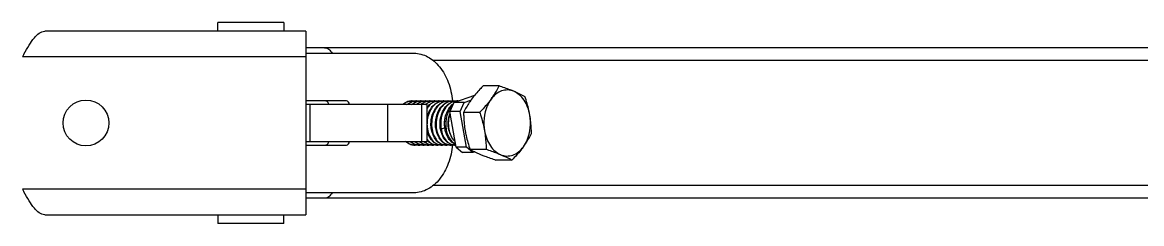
# Model space of a CAD drawing. Extents: x 27938 to 1507990, y 110129 to 923079.
# Drawn here: x 474500 to 476999, y 357969 to 358417 of the extents above; entities that cross this region are included whole.
import ezdxf

# ---------------------------------------------------------------- set-up
doc = ezdxf.new("R2010")
doc.units = 0
doc.header["$LTSCALE"] = 1000
doc.header["$MEASUREMENT"] = 0

msp = doc.modelspace()

# ---------------------------------------------------------------- linework, layer by layer
for p, q in [((475083.7, 358416.9), (474936.5, 358416.9)), ((474936.5, 358397.3), (474936.5, 358416.9)), ((475083.7, 358416.9), (475083.7, 358397.3)), ((475132.7, 358397.3), (474550.3, 358397.3)), ((475132.7, 358397.3), (475132.7, 357988.4)), ((475132.7, 358340), (474500.2, 358340)), ((477917.9, 358360.5), (475132.7, 358360.5)), ((475132.7, 358348.2), (475374.4, 358348.2)), ((477797, 358331.9), (475417.2, 358331.9)), ((475564.4, 358275.3), (475528.5, 358275.3)), ((475224, 358241.9), (475132.7, 358241.9)), ((475463.2, 358238.4), (475510, 358254.8)), ((475486.3, 358238.4), (475501.6, 358243.7)), ((475403.7, 358233.7), (475132.7, 358233.7)), ((475142.7, 358152), (475142.7, 358233.7)), ((475316.1, 358152), (475316.1, 358233.7)), ((475391.7, 358152), (475391.7, 358233.7)), ((475403.7, 358152), (475403.7, 358233.7)), ((475463.2, 358238.4), (475454.7, 358218.6)), ((475477.8, 358218.6), (475454.7, 358218.6)), ((475468.6, 358139.2), (475454.7, 358218.6)), ((475486.3, 358238.4), (475463.2, 358238.4)), ((475477.8, 358218.6), (475486.3, 358238.4)), ((475491.7, 358139.2), (475477.8, 358218.6)), ((475521, 358216.4), (475485.2, 358216.4)), ((475434.8, 358179.7), (475443.3, 358181.8)), ((475132.7, 358152), (475403.7, 358152)), ((475132.7, 358143.8), (475224, 358143.8)), ((475491.7, 358139.2), (475468.6, 358139.2)), ((475468.6, 358139.2), (475482.6, 358127.2)), ((475505.7, 358127.2), (475491.7, 358139.2)), ((475505.7, 358127.2), (475482.6, 358127.2)), ((475535.5, 358133.9), (475499.6, 358133.9)), ((475509.9, 358128.7), (475505.7, 358127.2)), ((475593.2, 358110.4), (475557.3, 358110.4)), ((475132.7, 358045.7), (474500.2, 358045.7)), ((477797, 358053.8), (475417.2, 358053.8)), ((475374.4, 358037.5), (475132.7, 358037.5)), ((477917.9, 358025.2), (475132.7, 358025.2)), ((474550.3, 357988.4), (475132.7, 357988.4)), ((474936.5, 357988.4), (474936.5, 357968.8)), ((475083.7, 357968.8), (474936.5, 357968.8)), ((475083.7, 357968.8), (475083.7, 357988.4))]:
    msp.add_line(p, q)
msp.add_circle((474642.1, 358192.9), 51.1)
for centre, radius, start, end in [((474787.6, 358187.2), 325.5, 150.7378, 152.0022), ((475369.1, 358213.4), 28.6, 105.9619, 108.4588), ((475370.5, 358212.8), 29.1, 108.4603, 110.6754), ((475370, 358215), 26.9, 92.6981, 95.2477), ((475370, 358215), 26.9, 90.008, 92.6973), ((475370, 358214.8), 27.1, 80.0725, 89.9827), ((475379.2, 358213.4), 28.6, 105.9611, 108.4587), ((475380.6, 358212.8), 29.1, 108.4602, 110.6744), ((475380.1, 358215), 26.9, 89.9975, 92.695), ((475380.1, 358214.8), 27.1, 80.1241, 89.9724), ((475389.3, 358213.4), 28.6, 105.9615, 108.4587), ((475390.8, 358212.8), 29.1, 108.4602, 110.6742), ((475390.2, 358215), 26.9, 90.011, 92.6839), ((475390.2, 358214.8), 27.1, 80.1633, 89.9862), ((475399.4, 358213.4), 28.6, 105.9624, 108.4588), ((475400.9, 358212.8), 29.1, 108.4603, 110.6751), ((475400.4, 358215), 26.9, 92.6985, 95.2581), ((475400.4, 358215), 26.9, 90.005, 92.6978), ((475400.4, 358214.8), 27.1, 80.0816, 89.9797), ((475409.6, 358213.4), 28.6, 105.9612, 108.4587), ((475411, 358212.8), 29.1, 108.4602, 110.6743), ((475410.5, 358215), 26.9, 90.0011, 92.692), ((475410.5, 358214.8), 27.1, 80.141, 89.976), ((475419.7, 358213.4), 28.6, 105.9616, 108.4587), ((475421.1, 358212.8), 29.1, 108.4602, 110.6747), ((475420.6, 358215), 26.9, 92.6886, 95.2518), ((475420.6, 358215), 26.9, 90.008, 92.6878), ((475420.6, 358214.8), 27.1, 80.0747, 89.9827), ((475429.8, 358213.4), 28.6, 105.9612, 108.4587), ((475431.2, 358212.8), 29.1, 108.4603, 110.6749), ((475430.7, 358215), 26.9, 90.0004, 92.6959), ((475430.7, 358214.8), 27.1, 80.395, 89.9755), ((475440, 358213.2), 28.8, 108.117, 108.456), ((475439.9, 358213.4), 28.6, 105.9641, 108.119), ((475441.3, 358212.8), 29.1, 108.4602, 110.6741), ((475440.8, 358215), 26.9, 90.0063, 92.6857), ((475440.8, 358214.8), 27.1, 80.1504, 89.9814), ((475450, 358213.4), 28.6, 105.9619, 108.4587), ((475451.5, 358212.8), 29.1, 108.4602, 110.6754), ((475451, 358215), 26.9, 92.6938, 95.2451), ((475451, 358215), 26.9, 90.008, 92.693), ((475450.9, 358214.8), 27.1, 80.0711, 89.9827), ((475460.2, 358213.4), 28.6, 105.9611, 108.4587), ((475461.6, 358212.8), 29.1, 108.4602, 110.6746), ((475461.1, 358215), 26.9, 89.9973, 92.6949), ((475461.1, 358214.8), 27.1, 80.1078, 89.9722), ((475470.3, 358213.4), 28.6, 105.8298, 108.459), ((475471.8, 358212.7), 29.3, 108.4202, 110.7394), ((475471.3, 358214.9), 27, 92.8574, 95.2194), ((475471.3, 358214.9), 27, 90.0081, 92.8567), ((475471.3, 358214.9), 27.1, 86.5315, 90.0065), ((475373.8, 358205.4), 37.9, 129.7045, 131.528), ((475375.3, 358205.1), 38.3, 131.2696, 131.5925), ((475414, 358205.7), 37.5, 128.3867, 131.6033), ((475415.6, 358205.4), 37.9, 129.969, 131.5624), ((475425.3, 358205.9), 37.3, 127.6353, 131.5837), ((475480.4, 358190.6), 58.1, 172.211, 172.5185), ((475466.6, 358190.2), 54.3, 188.9818, 191.0323), ((475477, 358190.2), 54.6, 189.0333, 189.9567), ((475496.9, 358190.2), 54.3, 188.9052, 190.5042), ((475508.7, 358190.3), 65.9, 187.4386, 189.2614), ((475496.4, 358190.1), 53.8, 190.5055, 191.18), ((475389.4, 358175.8), 33.7, 225.4665, 228.8015), ((475375.1, 358166.1), 22.3, 266.7735, 270.0108), ((475375.1, 358166.3), 22.6, 270.0526, 281.0446), ((475399.5, 358175.8), 33.7, 225.4871, 228.7938), ((475385.2, 358166.1), 22.3, 266.7894, 270.0075), ((475385.2, 358166.3), 22.6, 270.049, 280.9977), ((475409.7, 358175.8), 33.7, 225.4659, 228.8093), ((475395.3, 358166.1), 22.3, 266.785, 269.9983), ((475395.3, 358166.3), 22.6, 270.0405, 281.0531), ((475419.8, 358175.8), 33.7, 225.4702, 228.7951), ((475432.9, 358178.7), 37.8, 219.2284, 222.3075), ((475405.4, 358166.1), 22.3, 266.7769, 270.0081), ((475430.6, 358176.6), 34.7, 222.2645, 228.752), ((475405.4, 358166.3), 22.6, 270.0497, 281.0016), ((475415.5, 358166.1), 22.3, 266.7867, 270.0021), ((475415.5, 358166.3), 22.6, 270.0437, 281.0051), ((475425.7, 358166.1), 22.3, 266.7795, 270.0015), ((475425.6, 358166.3), 22.6, 270.0437, 281.062), ((475435.8, 358166.1), 22.3, 266.7801, 270.0075), ((475435.8, 358166.3), 22.6, 270.049, 280.9954), ((475445.9, 358166.1), 22.3, 266.7856, 269.9966), ((475445.9, 358166.3), 22.6, 270.0384, 281.0179), ((475456, 358166.1), 22.3, 266.7743, 270.0077), ((475456, 358166.3), 22.6, 270.0498, 281.0645), ((475466.1, 358166.1), 22.3, 266.7845, 274.2112), ((474787.6, 358198.5), 325.5, 207.9978, 209.2622)]:
    msp.add_arc(centre, radius, start, end)
for points, knots in [([(474503.7, 358346.4), (474507.4, 358353.1), (474514.7, 358365.7), (474527.3, 358384.7), (474541.1, 358397.3), (474550.3, 358397.3)], [0, 0, 0, 0, 0.326101, 0.611119, 1, 1, 1, 1]), ([(475174.9, 358360.5), (475178.2, 358360.5), (475185.4, 358357.7), (475189.7, 358351.7), (475191.4, 358348.3)], [0, 0, 0, 0, 0.461863, 1, 1, 1, 1]), ([(475374.4, 358348.2), (475384.9, 358348.2), (475407.2, 358342.1), (475434.2, 358318), (475453, 358283.2), (475459, 358256.1), (475460.3, 358241.9)], [0, 0, 0, 0, 0.212085, 0.446759, 0.711828, 1, 1, 1, 1]), ([(475528.5, 358275.3), (475526.2, 358273), (475517.2, 358263.6), (475508.8, 358253.6), (475503.1, 358245.9)], [0, 0, 0, 0, 0.257895, 1, 1, 1, 1]), ([(475546.5, 358245.9), (475548.2, 358248.3), (475554.9, 358257.7), (475560.6, 358267.8), (475564.4, 358275.3)], [0, 0, 0, 0, 0.263099, 1, 1, 1, 1]), ([(475597, 358263.6), (475592.7, 358265.3), (475583.6, 358267.3), (475569.5, 358265), (475556.6, 358257.6), (475549.6, 358250.1), (475546.5, 358245.9)], [0, 0, 0, 0, 0.238229, 0.47528, 0.726056, 1, 1, 1, 1]), ([(475597, 358263.6), (475594.5, 358264.6), (475583.7, 358268.8), (475572.8, 358272.6), (475564.4, 358275.3)], [0, 0, 0, 0, 0.233658, 1, 1, 1, 1]), ([(475597, 358263.6), (475599.3, 358262.6), (475607.9, 358259), (475616.2, 358255), (475622.1, 358251.8)], [0, 0, 0, 0, 0.275005, 1, 1, 1, 1]), ([(475633.1, 358210.5), (475632, 358216.6), (475628.8, 358228.3), (475620.9, 358243.8), (475610.3, 358256.1), (475601.5, 358261.7), (475597, 358263.6)], [0, 0, 0, 0, 0.27851, 0.540172, 0.780428, 1, 1, 1, 1]), ([(475177.8, 358241.9), (475179.3, 358241.9), (475182.8, 358239.5), (475183.5, 358235.7), (475183.5, 358233.7)], [0, 0, 0, 0, 0.440239, 1, 1, 1, 1]), ([(475229.8, 358233.7), (475229.8, 358235.7), (475229, 358239.5), (475225.6, 358241.9), (475224, 358241.9)], [0, 0, 0, 0, 0.559761, 1, 1, 1, 1]), ([(475349.6, 358234.6), (475350.4, 358235.2), (475353.6, 358237.7), (475357.2, 358239.5), (475360, 358240.5)], [0, 0, 0, 0, 0.25881, 1, 1, 1, 1]), ([(475360.2, 358240.1), (475359.3, 358239.8), (475355.7, 358238.2), (475352.3, 358235.9), (475350.1, 358233.9)], [0, 0, 0, 0, 0.242679, 1, 1, 1, 1]), ([(475358.8, 358233.8), (475359.7, 358234.5), (475363.1, 358237.3), (475367.1, 358239.4), (475370.1, 358240.5)], [0, 0, 0, 0, 0.25985, 1, 1, 1, 1]), ([(475370.3, 358240.1), (475369.4, 358239.8), (475365.7, 358238.1), (475362.3, 358235.8), (475360, 358233.8)], [0, 0, 0, 0, 0.242549, 1, 1, 1, 1]), ([(475368.9, 358233.8), (475369.8, 358234.5), (475373.2, 358237.3), (475377.2, 358239.4), (475380.3, 358240.5)], [0, 0, 0, 0, 0.25988, 1, 1, 1, 1]), ([(475380.5, 358240.1), (475379.5, 358239.8), (475375.8, 358238.1), (475372.5, 358235.8), (475370.2, 358233.8)], [0, 0, 0, 0, 0.242552, 1, 1, 1, 1]), ([(475379, 358233.8), (475379.9, 358234.5), (475383.3, 358237.3), (475387.3, 358239.4), (475390.4, 358240.5)], [0, 0, 0, 0, 0.259876, 1, 1, 1, 1]), ([(475390.6, 358240.1), (475389.7, 358239.8), (475385.9, 358238.1), (475382.6, 358235.8), (475380.3, 358233.8)], [0, 0, 0, 0, 0.242544, 1, 1, 1, 1]), ([(475390.7, 358235.1), (475391.5, 358235.7), (475394.5, 358237.9), (475397.9, 358239.6), (475400.5, 358240.5)], [0, 0, 0, 0, 0.258068, 1, 1, 1, 1]), ([(475400.7, 358240.1), (475399.9, 358239.8), (475396.5, 358238.3), (475393.3, 358236.3), (475391.2, 358234.5)], [0, 0, 0, 0, 0.243219, 1, 1, 1, 1]), ([(475399.3, 358233.8), (475400.1, 358234.5), (475403.5, 358237.3), (475407.5, 358239.4), (475410.6, 358240.5)], [0, 0, 0, 0, 0.259878, 1, 1, 1, 1]), ([(475410.8, 358240.1), (475410.1, 358239.8), (475407.1, 358238.6), (475404.4, 358236.9), (475402.5, 358235.4)], [0, 0, 0, 0, 0.244171, 1, 1, 1, 1]), ([(475403.6, 358227.5), (475405.9, 358230.5), (475411, 358235.8), (475417.4, 358239.4), (475420.7, 358240.5)], [0, 0, 0, 0, 0.520421, 1, 1, 1, 1]), ([(475403.6, 358203.6), (475404.4, 358207.9), (475406.8, 358216.2), (475412.9, 358227.2), (475420.9, 358235.7), (475427.5, 358239.4), (475430.9, 358240.5)], [0, 0, 0, 0, 0.276521, 0.537648, 0.778453, 1, 1, 1, 1]), ([(475420.9, 358240.1), (475417.5, 358238.8), (475410.9, 358234.8), (475405.8, 358228.9), (475403.6, 358225.7)], [0, 0, 0, 0, 0.478395, 1, 1, 1, 1]), ([(475431.1, 358240.1), (475427, 358238.6), (475419.2, 358233.4), (475410.5, 358221.8), (475405, 358207.3), (475403.6, 358196.7), (475403.6, 358191.3)], [0, 0, 0, 0, 0.218898, 0.461373, 0.725247, 1, 1, 1, 1]), ([(475428, 358150.5), (475421.8, 358155.9), (475415.2, 358168), (475412.1, 358185.5), (475412.6, 358199.9), (475415.9, 358213.7), (475422, 358225.8), (475430.3, 358235.2), (475437.4, 358239.3), (475441, 358240.5)], [0, 0, 0, 0, 0.235001, 0.369196, 0.507414, 0.643709, 0.772807, 0.891505, 1, 1, 1, 1]), ([(475441.2, 358240.1), (475436.9, 358238.5), (475428.6, 358232.8), (475419.7, 358220.1), (475414.3, 358204.3), (475413.1, 358187.2), (475415.9, 358170.8), (475422.5, 358156.9), (475432.3, 358146.9), (475440.7, 358144), (475444.6, 358143.8)], [0, 0, 0, 0, 0.114222, 0.241564, 0.380183, 0.523375, 0.662466, 0.789658, 0.901085, 1, 1, 1, 1]), ([(475438.1, 358150.5), (475431.9, 358155.9), (475425.4, 358168), (475422.3, 358185.5), (475422.7, 358199.9), (475426, 358213.7), (475432.1, 358225.8), (475440.4, 358235.2), (475447.5, 358239.3), (475451.1, 358240.5)], [0, 0, 0, 0, 0.234995, 0.369193, 0.507415, 0.643708, 0.772808, 0.891506, 1, 1, 1, 1]), ([(475451.3, 358240.1), (475447, 358238.5), (475438.7, 358232.8), (475429.8, 358220.1), (475424.5, 358204.3), (475423.2, 358187.2), (475426, 358170.8), (475432.6, 358156.9), (475442.4, 358147), (475450.8, 358144), (475454.8, 358143.8)], [0, 0, 0, 0, 0.11422, 0.241557, 0.38018, 0.523371, 0.662464, 0.789655, 0.901082, 1, 1, 1, 1]), ([(475433.6, 358179.4), (475432.5, 358185.8), (475432.3, 358198.9), (475437.1, 358217.3), (475446.7, 358232.4), (475456.3, 358238.8), (475461.2, 358240.5)], [0, 0, 0, 0, 0.271171, 0.538307, 0.783282, 1, 1, 1, 1]), ([(475461.4, 358240.1), (475456.6, 358238.3), (475447.4, 358231.7), (475438.2, 358216.8), (475433.6, 358198.8), (475433.8, 358185.9), (475434.8, 358179.7)], [0, 0, 0, 0, 0.217951, 0.46337, 0.729831, 1, 1, 1, 1]), ([(475503.1, 358245.9), (475501.3, 358243.5), (475494.7, 358234), (475489, 358224), (475485.2, 358216.4)], [0, 0, 0, 0, 0.263099, 1, 1, 1, 1]), ([(475546.5, 358245.9), (475544.6, 358243.4), (475536.7, 358233.1), (475527.9, 358223.5), (475521, 358216.4)], [0, 0, 0, 0, 0.240981, 1, 1, 1, 1]), ([(475546.5, 358245.9), (475543.1, 358241.3), (475531.1, 358219.8), (475528.8, 358193.6), (475532, 358175.2)], [0, 0, 0, 0, 0.235366, 1, 1, 1, 1]), ([(475633.1, 358210.5), (475632.4, 358214), (475629.7, 358228), (475625.6, 358241.7), (475622.1, 358251.8)], [0, 0, 0, 0, 0.248499, 1, 1, 1, 1]), ([(475443.4, 358181.7), (475442, 358191.9), (475443.7, 358211.9), (475454.4, 358229.6), (475461.7, 358235.2)], [0, 0, 0, 0, 0.526254, 1, 1, 1, 1]), ([(475459.8, 358230.9), (475454.3, 358225), (475448.3, 358213.3), (475445.1, 358196.6), (475445.1, 358183.5), (475447.5, 358171), (475453.3, 358157.2), (475461.3, 358148.7), (475467.4, 358145.9)], [0, 0, 0, 0, 0.255096, 0.39268, 0.530602, 0.663916, 0.788307, 1, 1, 1, 1]), ([(475456.7, 358165.8), (475454.9, 358169.3), (475449.1, 358185), (475450.4, 358203.1), (475455.3, 358214.7)], [0, 0, 0, 0, 0.239303, 1, 1, 1, 1]), ([(475466.3, 358151.7), (475458.9, 358158.8), (475452.2, 358174.8), (475451.3, 358196.6), (475453.6, 358208.1), (475455.6, 358213.5)], [0, 0, 0, 0, 0.470214, 0.736055, 1, 1, 1, 1]), ([(475485.2, 358216.4), (475485.2, 358213), (475485.5, 358199.2), (475486.9, 358185.4), (475488.6, 358175.2)], [0, 0, 0, 0, 0.246121, 1, 1, 1, 1]), ([(475521, 358216.4), (475522.2, 358213.1), (475526.7, 358199.5), (475530.2, 358185.7), (475532, 358175.2)], [0, 0, 0, 0, 0.251163, 1, 1, 1, 1]), ([(475412.9, 358181.7), (475412.7, 358183.4), (475411.9, 358190.5), (475412.4, 358197.8), (475413.6, 358203)], [0, 0, 0, 0, 0.247797, 1, 1, 1, 1]), ([(475423.1, 358181.6), (475422.8, 358183), (475422.2, 358188.5), (475422.3, 358194.1), (475422.9, 358198.2)], [0, 0, 0, 0, 0.247252, 1, 1, 1, 1]), ([(475433.7, 358178.6), (475433.3, 358180.7), (475432, 358189.1), (475432.6, 358197.8), (475434.1, 358204.1)], [0, 0, 0, 0, 0.246468, 1, 1, 1, 1]), ([(475443.3, 358181.8), (475443, 358183.6), (475442.2, 358190.8), (475442.8, 358198.3), (475444.1, 358203.7)], [0, 0, 0, 0, 0.247915, 1, 1, 1, 1]), ([(475618.6, 358139.8), (475622, 358144.4), (475633.9, 358165.9), (475636.3, 358192.1), (475633.1, 358210.5)], [0, 0, 0, 0, 0.235366, 1, 1, 1, 1]), ([(475636.5, 358169.3), (475636.5, 358172.7), (475636.2, 358186.5), (475634.8, 358200.3), (475633.1, 358210.5)], [0, 0, 0, 0, 0.246121, 1, 1, 1, 1]), ([(475417.8, 358150.5), (475416.1, 358152.1), (475409, 358159.7), (475405.1, 358169.8), (475403.5, 358177.7)], [0, 0, 0, 0, 0.228177, 1, 1, 1, 1]), ([(475403.6, 358188.3), (475403.8, 358182.6), (475405.5, 358171.6), (475412.1, 358157.3), (475421.9, 358147.1), (475430.5, 358144), (475434.5, 358143.8)], [0, 0, 0, 0, 0.291873, 0.559175, 0.79302, 1, 1, 1, 1]), ([(475448.2, 358150.5), (475446.3, 358152.1), (475438.9, 358160.3), (475435, 358171.1), (475433.6, 358179.4)], [0, 0, 0, 0, 0.22749, 1, 1, 1, 1]), ([(475434.8, 358179.7), (475435.6, 358174.9), (475438.1, 358165.8), (475444.9, 358154.3), (475454, 358146.3), (475461.4, 358144), (475464.9, 358143.8)], [0, 0, 0, 0, 0.290521, 0.554658, 0.788516, 1, 1, 1, 1]), ([(475458.3, 358150.5), (475456.5, 358152.1), (475449, 358160.3), (475445, 358171.3), (475443.7, 358179.7)], [0, 0, 0, 0, 0.227377, 1, 1, 1, 1]), ([(475488.6, 358175.2), (475489.3, 358171.7), (475492, 358157.7), (475496.1, 358144), (475499.6, 358133.9)], [0, 0, 0, 0, 0.248499, 1, 1, 1, 1]), ([(475532, 358175.2), (475533.1, 358169.1), (475536.2, 358157.4), (475544.2, 358141.9), (475554.8, 358129.6), (475563.6, 358124), (475568.1, 358122.1)], [0, 0, 0, 0, 0.27851, 0.540172, 0.780428, 1, 1, 1, 1]), ([(475532, 358175.2), (475532.6, 358171.7), (475534.7, 358158.1), (475535.4, 358144.2), (475535.5, 358133.9)], [0, 0, 0, 0, 0.254083, 1, 1, 1, 1]), ([(475618.6, 358139.8), (475620.4, 358142.2), (475627, 358151.7), (475632.7, 358161.7), (475636.5, 358169.3)], [0, 0, 0, 0, 0.263099, 1, 1, 1, 1]), ([(475183.5, 358152), (475183.5, 358150), (475182.8, 358146.2), (475179.3, 358143.8), (475177.8, 358143.8)], [0, 0, 0, 0, 0.559761, 1, 1, 1, 1]), ([(475224, 358143.8), (475225.6, 358143.8), (475229, 358146.2), (475229.8, 358150), (475229.8, 358152)], [0, 0, 0, 0, 0.440239, 1, 1, 1, 1]), ([(475373.8, 358143.8), (475370.6, 358143.8), (475363.8, 358145.3), (475358.2, 358149.4), (475355.7, 358151.8)], [0, 0, 0, 0, 0.479607, 1, 1, 1, 1]), ([(475357, 358151.8), (475359.3, 358149.5), (475364.5, 358145.7), (475370.8, 358144), (475373.8, 358143.8)], [0, 0, 0, 0, 0.520009, 1, 1, 1, 1]), ([(475367.1, 358151.8), (475369.4, 358149.5), (475374.6, 358145.7), (475380.9, 358144), (475383.9, 358143.8)], [0, 0, 0, 0, 0.519993, 1, 1, 1, 1]), ([(475383.9, 358143.8), (475381, 358143.8), (475374.8, 358145), (475369.6, 358148.4), (475367.3, 358150.5)], [0, 0, 0, 0, 0.482588, 1, 1, 1, 1]), ([(475460.4, 358144.3), (475459.1, 358130.1), (475453.1, 358102.9), (475434.3, 358067.9), (475407.3, 358043.6), (475384.9, 358037.5), (475374.4, 358037.5)], [0, 0, 0, 0, 0.288185, 0.553327, 0.788006, 1, 1, 1, 1]), ([(475377.2, 358151.8), (475379.5, 358149.5), (475384.7, 358145.7), (475391, 358144), (475394.1, 358143.8)], [0, 0, 0, 0, 0.52002, 1, 1, 1, 1]), ([(475394, 358143.8), (475391.1, 358143.8), (475385, 358145), (475379.7, 358148.4), (475377.4, 358150.5)], [0, 0, 0, 0, 0.482583, 1, 1, 1, 1]), ([(475387.3, 358151.8), (475389.7, 358149.5), (475394.9, 358145.7), (475401.1, 358144), (475404.2, 358143.8)], [0, 0, 0, 0, 0.520002, 1, 1, 1, 1]), ([(475404.2, 358143.8), (475401.2, 358143.8), (475395.1, 358145), (475389.9, 358148.4), (475387.5, 358150.5)], [0, 0, 0, 0, 0.482587, 1, 1, 1, 1]), ([(475397.4, 358151.8), (475399.8, 358149.5), (475405, 358145.7), (475411.3, 358144), (475414.3, 358143.8)], [0, 0, 0, 0, 0.520001, 1, 1, 1, 1]), ([(475414.3, 358143.8), (475411.3, 358143.8), (475405.2, 358145), (475400, 358148.4), (475397.6, 358150.5)], [0, 0, 0, 0, 0.482586, 1, 1, 1, 1]), ([(475403.6, 358156.4), (475406.2, 358152.9), (475412.2, 358146.8), (475420.5, 358144), (475424.4, 358143.8)], [0, 0, 0, 0, 0.52908, 1, 1, 1, 1]), ([(475424.4, 358143.8), (475421.5, 358143.8), (475415.3, 358145), (475410.1, 358148.4), (475407.7, 358150.5)], [0, 0, 0, 0, 0.482585, 1, 1, 1, 1]), ([(475434.5, 358143.8), (475431.6, 358143.8), (475425.4, 358145), (475420.2, 358148.4), (475417.8, 358150.5)], [0, 0, 0, 0, 0.482588, 1, 1, 1, 1]), ([(475444.6, 358143.8), (475441.7, 358143.8), (475435.6, 358145), (475430.3, 358148.4), (475428, 358150.5)], [0, 0, 0, 0, 0.482586, 1, 1, 1, 1]), ([(475454.8, 358143.8), (475451.8, 358143.8), (475445.7, 358145), (475440.5, 358148.4), (475438.1, 358150.5)], [0, 0, 0, 0, 0.482586, 1, 1, 1, 1]), ([(475464.9, 358143.8), (475461.9, 358143.8), (475455.8, 358145), (475450.6, 358148.4), (475448.2, 358150.5)], [0, 0, 0, 0, 0.482589, 1, 1, 1, 1]), ([(475467.5, 358145.1), (475466.7, 358145.3), (475463.4, 358146.7), (475460.4, 358148.7), (475458.3, 358150.5)], [0, 0, 0, 0, 0.241445, 1, 1, 1, 1]), ([(475568.1, 358122.1), (475572.3, 358120.4), (475581.5, 358118.4), (475595.6, 358120.7), (475608.5, 358128.1), (475615.5, 358135.6), (475618.6, 358139.8)], [0, 0, 0, 0, 0.238229, 0.47528, 0.726056, 1, 1, 1, 1]), ([(475618.6, 358139.8), (475616.8, 358137.3), (475608.8, 358127), (475600.1, 358117.4), (475593.2, 358110.4)], [0, 0, 0, 0, 0.240981, 1, 1, 1, 1]), ([(475499.6, 358133.9), (475501.5, 358132.9), (475509.7, 358128.7), (475518.1, 358124.8), (475524.7, 358122.1)], [0, 0, 0, 0, 0.226572, 1, 1, 1, 1]), ([(475524.7, 358122.1), (475527.2, 358121.1), (475538, 358116.9), (475548.9, 358113.1), (475557.3, 358110.4)], [0, 0, 0, 0, 0.233658, 1, 1, 1, 1]), ([(475568.1, 358122.1), (475565.6, 358123.2), (475554.8, 358127.4), (475543.9, 358131.2), (475535.5, 358133.9)], [0, 0, 0, 0, 0.233658, 1, 1, 1, 1]), ([(475568.1, 358122.1), (475570.4, 358121.2), (475579, 358117.6), (475587.3, 358113.5), (475593.2, 358110.4)], [0, 0, 0, 0, 0.275005, 1, 1, 1, 1]), ([(474550.3, 357988.4), (474541.1, 357988.4), (474527.3, 358001), (474514.7, 358020), (474507.4, 358032.6), (474503.7, 358039.4)], [0, 0, 0, 0, 0.388881, 0.673899, 1, 1, 1, 1]), ([(475191.4, 358037.4), (475189.7, 358034), (475185.4, 358028), (475178.2, 358025.2), (475174.9, 358025.2)], [0, 0, 0, 0, 0.538137, 1, 1, 1, 1])]:
    msp.add_open_spline(points, degree=3, knots=knots)
for points in [[(475361.2, 358240.8), (475363.7, 358241.5), (475366.2, 358241.9), (475368.7, 358241.9)], [(475367.5, 358241.8), (475365.4, 358241.6), (475363.3, 358241.2), (475361.3, 358240.5)], [(475371.3, 358240.8), (475373.8, 358241.5), (475376.3, 358241.9), (475378.9, 358241.9)], [(475378.9, 358241.9), (475376.3, 358241.8), (475373.8, 358241.3), (475371.4, 358240.5)], [(475381.5, 358240.8), (475383.9, 358241.5), (475386.4, 358241.9), (475389, 358241.9)], [(475389, 358241.9), (475386.5, 358241.8), (475383.9, 358241.3), (475381.5, 358240.5)], [(475391.6, 358240.8), (475394, 358241.5), (475396.6, 358241.9), (475399.1, 358241.9)], [(475397.9, 358241.8), (475395.8, 358241.6), (475393.7, 358241.2), (475391.6, 358240.5)], [(475401.7, 358240.8), (475404.1, 358241.5), (475406.7, 358241.9), (475409.2, 358241.9)], [(475409.2, 358241.9), (475406.7, 358241.8), (475404.2, 358241.3), (475401.8, 358240.5)], [(475411.8, 358240.8), (475414.2, 358241.5), (475416.8, 358241.9), (475419.3, 358241.9)], [(475418.1, 358241.8), (475416, 358241.6), (475413.9, 358241.2), (475411.9, 358240.5)], [(475421.9, 358240.8), (475424.4, 358241.5), (475426.9, 358241.9), (475429.5, 358241.9)], [(475429.5, 358241.9), (475426.9, 358241.8), (475424.4, 358241.3), (475422, 358240.5)], [(475432, 358240.8), (475434.5, 358241.5), (475437, 358241.9), (475439.6, 358241.9)], [(475439.6, 358241.9), (475437.1, 358241.8), (475434.5, 358241.3), (475432.1, 358240.5)], [(475442.2, 358240.8), (475444.6, 358241.5), (475447.2, 358241.9), (475449.7, 358241.9)], [(475448.5, 358241.8), (475446.4, 358241.6), (475444.3, 358241.2), (475442.2, 358240.5)], [(475452.3, 358240.8), (475454.7, 358241.5), (475457.3, 358241.9), (475459.8, 358241.9)], [(475459.8, 358241.9), (475457.3, 358241.8), (475454.8, 358241.3), (475452.4, 358240.5)], [(475462.5, 358240.9), (475464.9, 358241.6), (475467.4, 358241.9), (475469.9, 358241.9)], [(475468.8, 358241.8), (475466.7, 358241.6), (475464.6, 358241.2), (475462.5, 358240.5)]]:
    msp.add_open_spline(points, degree=3)

doc.saveas('drawing.dxf')
